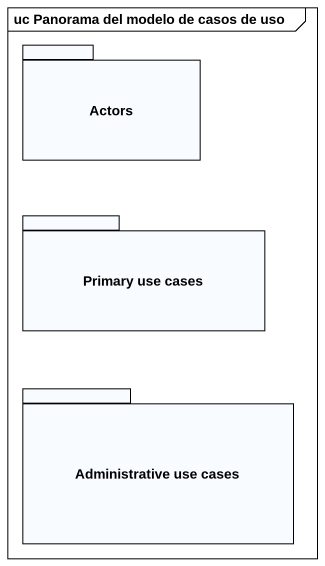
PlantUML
@startuml
mainframe uc Panorama del modelo de casos de uso
package Actors {
}
package "Primary use cases" as Primary_use_cases {
}
package "Administrative use cases" as Administrative_use_cases {
}
@enduml
